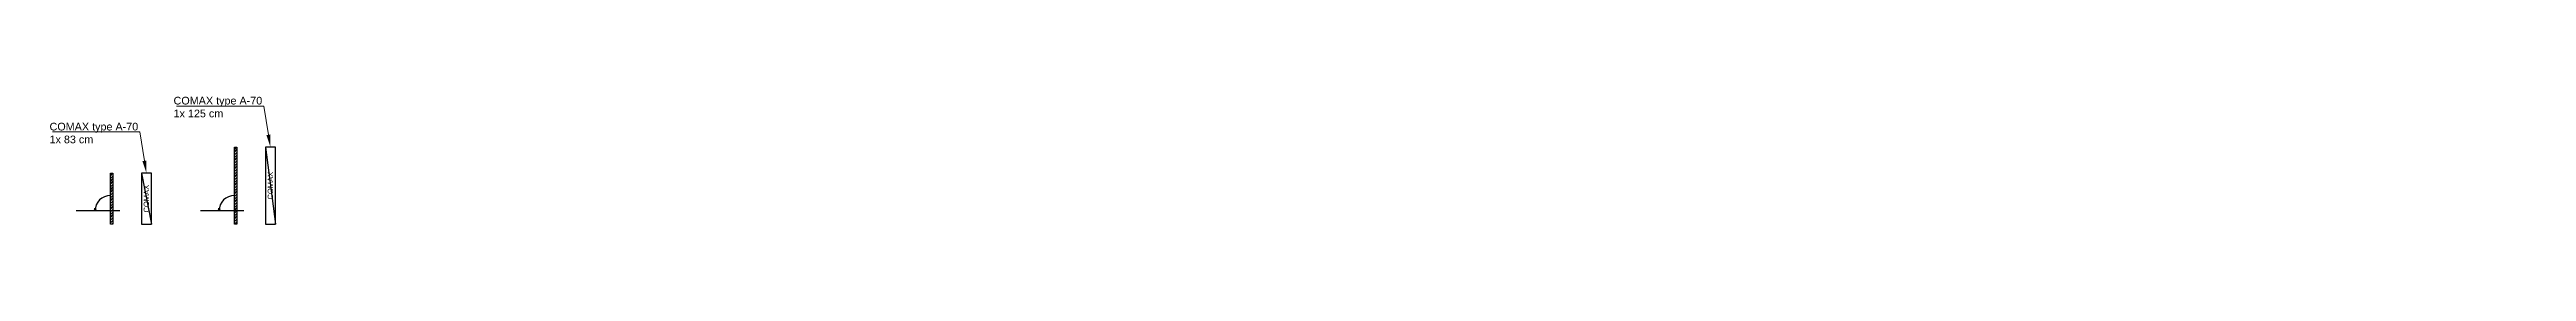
# Model space of a CAD drawing. Header units: centimetres. Extents: x 2 to 7991, y 10 to 216.
# Drawn here: x 2 to 3997, y 10 to 216 of the extents above; entities that cross this region are included whole.
import ezdxf
from ezdxf import colors
from ezdxf.entities.mleader import LeaderData, LeaderLine
from ezdxf.math import Vec2, Vec3

# ---------------------------------------------------------------- set-up
doc = ezdxf.new("R2010")
doc.units = ezdxf.units.CM
doc.header["$LTSCALE"] = 0.1
doc.layers.add('COMAX', color=92, linetype='Continuous')
doc.layers.add('COMAX_TEXTE', color=92, linetype='Continuous')
doc.styles.add('Arial', font='arial.ttf')
doc.styles.add('TREIL_DIMENS', font='isocp___.ttf')
pattern_1 = [(45, (1099.9912, -927.7768), (-2.245064, 2.245064), [])]

# ---------------------------------------------------------------- blocks, each defined once
blk = doc.blocks.new('A$Cb1aa6018')
at = {"layer": 'COMAX'}
blk.add_lwpolyline([(8, 41.5), (-8, 41.5), (-8, -41.5), (8, -41.5)], close=True, dxfattribs=at)
blk.add_lwpolyline([(-8, 41.5), (8, -41.5)], dxfattribs=at)
at = {"layer": 'COMAX', "color": 94, "true_color": 0x009900, "insert": (0, 0), "char_height": 8.75, "width": 80, "attachment_point": 5, "rotation": 90, "style": 'TREIL_DIMENS'}
blk.add_mtext('{\\fArial|b0|i0|c0|p34;COMAX}', dxfattribs=at)
blk = doc.blocks.new('A$Cafb33f91')
at = {"layer": 'COMAX'}
h = blk.add_hatch(dxfattribs=at)
h.set_pattern_fill('ANSI31', color=256)
h.set_pattern_definition(pattern_1)
h.paths.add_polyline_path([(0, 83), (4, 83), (4, 0), (0, 0)])
blk.add_line((15, 21.9), (-55, 21.9), dxfattribs=at)
blk.add_lwpolyline([(0, 83), (4, 83), (4, 0), (0, 0)], close=True, dxfattribs=at)
at = {"layer": 'COMAX', "color": 1}
blk.add_lwpolyline([(-24.7, 21.9), (-22.9, 25), (-26.2, 25), (-24.7, 21.9)], dxfattribs=at)
blk.add_arc((0, 21.9), 24.7, 90, 180, dxfattribs=at)
blk = doc.blocks.new('A$Ca70edfd7')
at = {"layer": 'COMAX'}
blk.add_lwpolyline([(8, 62.5), (-8, 62.5), (-8, -62.5), (8, -62.5)], close=True, dxfattribs=at)
blk.add_lwpolyline([(-8, 62.5), (8, -62.5)], dxfattribs=at)
at = {"layer": 'COMAX', "color": 94, "true_color": 0x009900, "insert": (0, 0), "char_height": 8.75, "width": 80, "attachment_point": 5, "rotation": 90, "style": 'TREIL_DIMENS'}
blk.add_mtext('{\\fArial|b0|i0|c0|p34;COMAX}', dxfattribs=at)
blk = doc.blocks.new('A$Ca3a202ff')
at = {"layer": 'COMAX'}
h = blk.add_hatch(dxfattribs=at)
h.set_pattern_fill('ANSI31', color=256)
h.set_pattern_definition(pattern_1)
h.paths.add_polyline_path([(0, 125), (4, 125), (4, 0), (0, 0)])
blk.add_line((15, 21.9), (-55, 21.9), dxfattribs=at)
blk.add_lwpolyline([(0, 125), (4, 125), (4, 0), (0, 0)], close=True, dxfattribs=at)
at = {"layer": 'COMAX', "color": 1}
blk.add_lwpolyline([(-24.7, 21.9), (-22.9, 25), (-26.2, 25), (-24.7, 21.9)], dxfattribs=at)
blk.add_arc((0, 21.9), 24.7, 90, 180, dxfattribs=at)

msp = doc.modelspace()

# ---------------------------------------------------------------- block references
at = {"layer": 'COMAX'}
for name, p in [('A$Ca3a202ff', (300.2, 10)), ('A$Ca70edfd7', (358.2, 72.5)), ('A$Cafb33f91', (100.2, 10)), ('A$Cb1aa6018', (158.2, 51.5))]:
    msp.add_blockref(name, p, dxfattribs=at)

# ---------------------------------------------------------------- leaders
at = {"layer": 'COMAX_TEXTE', "linetype": 'ByBlock', "lineweight": -2}
ml = msp.add_multileader_mtext('Standard', dxfattribs=at)
ml.set_content('COMAX type A-70\\P1x 125 cm', color=256, style='Arial')
ml.set_leader_properties(lineweight=5)
ml.build(insert=Vec2(0, 0))
ml.multileader.update_dxf_attribs({"text_left_attachment_type": 6, "text_right_attachment_type": 6, "dogleg_length": 0.36, "arrow_head_size": 20, "scale": 50})
ctx = ml.context
ctx.base_point, ctx.scale, ctx.char_height, ctx.arrow_head_size, ctx.plane_origin = Vec3(200, 201.4), 50, 12.45, 20, Vec3(221.4, 183.3)
ctx.left_attachment, ctx.right_attachment = 6, 6
notes = []
notes.append((ctx, [(0, (1, 1, 0), (347.8, 201.4), (-1, 0), 2.4, [(1, [(358.2, 135)], 0, [])])]))
ctx.mtext.insert, ctx.mtext.width, ctx.mtext.flow_direction = Vec3(202, 216.3), 155.783, 5
ml = msp.add_multileader_mtext('Standard', dxfattribs=at)
ml.set_content('COMAX type A-70\\P1x 83 cm', color=256, style='Arial')
ml.set_leader_properties(lineweight=5)
ml.build(insert=Vec2(0, 0))
ml.multileader.update_dxf_attribs({"text_left_attachment_type": 6, "text_right_attachment_type": 6, "dogleg_length": 0.36, "arrow_head_size": 20, "scale": 50})
ctx = ml.context
ctx.base_point, ctx.scale, ctx.char_height, ctx.arrow_head_size, ctx.plane_origin = Vec3(0, 159.4), 50, 12.45, 20, Vec3(21.4, 141.3)
ctx.left_attachment, ctx.right_attachment = 6, 6
notes.append((ctx, [(0, (1, 1, 0), (147.8, 159.4), (-1, 0), 2.4, [(1, [(158.2, 93)], 0, [])])]))
ctx.mtext.insert, ctx.mtext.width, ctx.mtext.flow_direction = Vec3(2, 174.3), 155.783, 5
for ctx, leaders in notes:
    for number, flags, end, landing, length, lines in leaders:
        leader = LeaderData()
        leader.index, (leader.has_last_leader_line, leader.has_dogleg_vector, leader.attachment_direction) = number, flags
        leader.last_leader_point, leader.dogleg_vector, leader.dogleg_length = Vec3(end), Vec3(landing), length
        for number, points, colour, breaks in lines:
            line = LeaderLine()
            line.index, line.vertices, line.color, line.breaks = number, Vec3.list(points), colors.encode_raw_color(colour), breaks
            leader.lines.append(line)
        ctx.leaders.append(leader)

doc.saveas('drawing.dxf')
